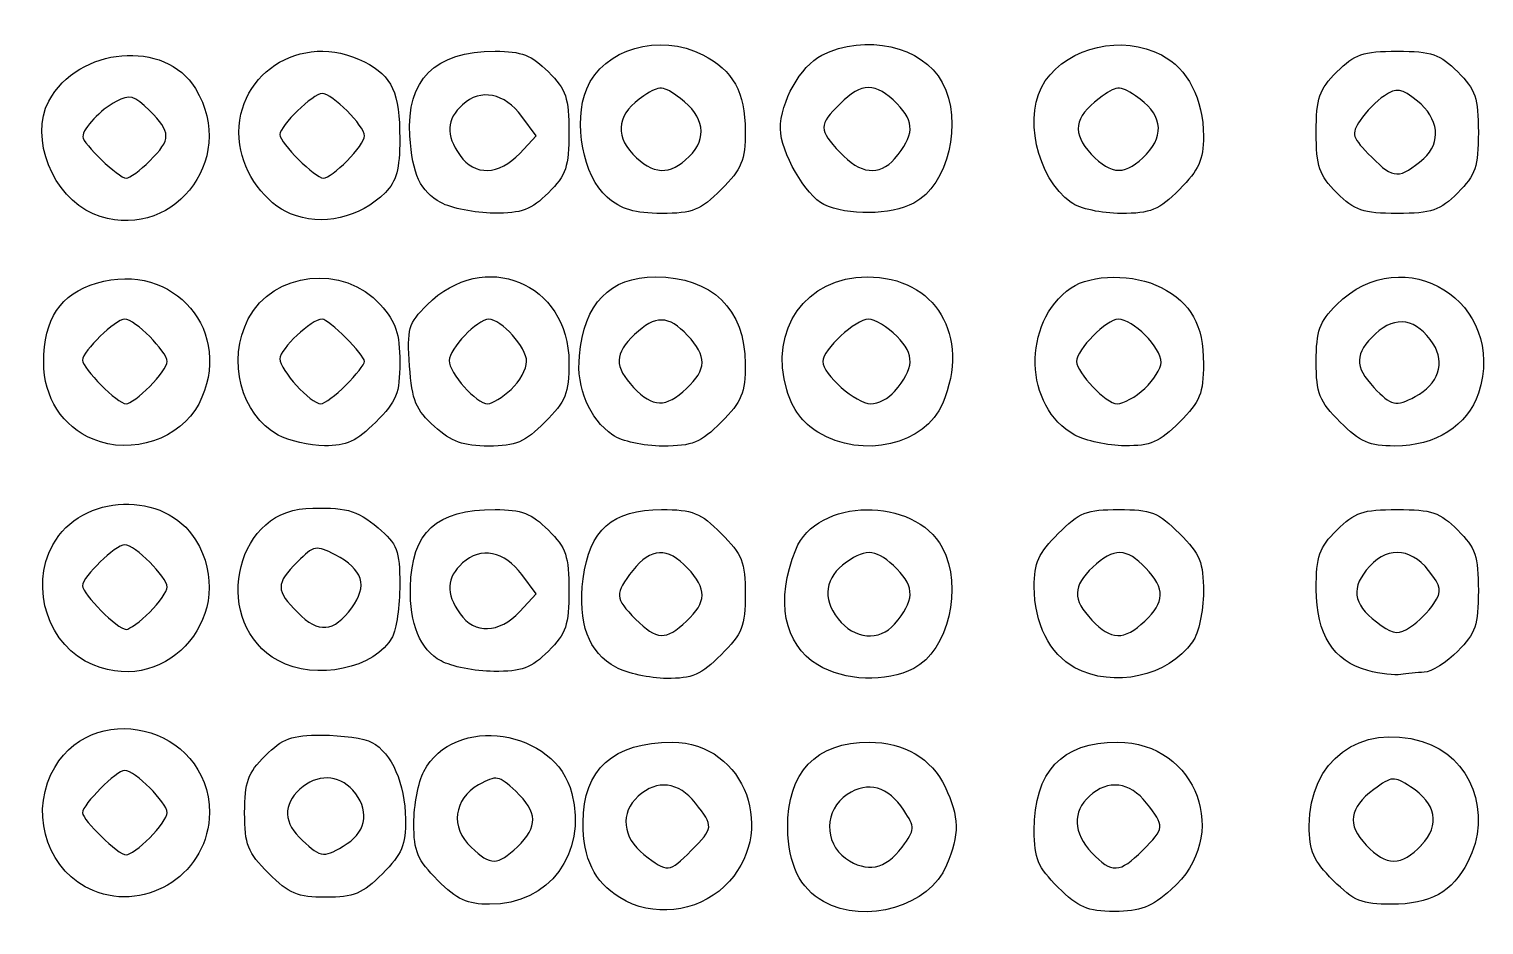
# Model space of a CAD drawing. Extents: x -1 to 2559, y 1 to 1442.
# Drawn here: x 195.4 to 470.5, y 614.8 to 784.2 of the extents above; entities that cross this region are included whole.
import ezdxf

# ---------------------------------------------------------------- set-up
doc = ezdxf.new("R2010")
doc.units = 0
doc.layers.get('0').update_dxf_attribs({"linetype": 'CONTINUOUS'})
doc.layers.add('IMAGE', color=7, linetype='CONTINUOUS')

# ---------------------------------------------------------------- blocks, each defined once
blk = doc.blocks.new('wave')
at = {"layer": 'IMAGE', "color": 7}
for points in [[(-614.75, -849.27), (-611.61, -845.92), (-614.32, -842.27)], [(-496.21, -849.4), (-496.21, -849.4)], [(-543.85, -850.28), (-543.85, -850.28)], [(-509.75, -902.53), (-509.75, -902.53)], [(-614.75, -935.93), (-611.61, -932.58), (-614.32, -928.93)], [(-444.21, -980.07), (-444.21, -980.06)]]:
    blk.add_lwpolyline(points, dxfattribs=at)
for points in [[(-614.75, -849.27), (-614.75, -849.27)], [(-582.69, -849.87), (-582.69, -849.87)], [(-684.71, -850.68), (-684.71, -850.68)], [(-647.38, -850.68), (-647.38, -850.68)], [(-443.77, -850.21), (-443.77, -850.21)], [(-598.2, -857.54), (-598.2, -857.54)], [(-460.21, -856.72), (-460.21, -856.72)], [(-695.44, -860.68), (-695.44, -860.68)], [(-658.1, -860.68), (-658.1, -860.68)], [(-629.68, -858.57), (-629.68, -858.57)], [(-557.2, -858.94), (-557.2, -858.94)], [(-510.48, -858.53), (-510.48, -858.53)], [(-684.71, -893.34), (-684.71, -893.34)], [(-647.62, -893.1), (-647.62, -893.1)], [(-616.35, -893.9), (-616.35, -893.9)], [(-583.19, -893.72), (-583.19, -893.72)], [(-496.52, -893.72), (-496.52, -893.72)], [(-543.85, -894.28), (-543.85, -894.28)], [(-445.38, -895.25), (-445.38, -895.25)], [(-630.87, -900.91), (-630.87, -900.91)], [(-558.36, -902.01), (-558.36, -902.01)], [(-459.57, -900.08), (-459.57, -900.08)], [(-695.44, -903.34), (-695.44, -903.34)], [(-660.42, -902.53), (-660.42, -902.53)], [(-597.15, -902.53), (-597.15, -902.53)], [(-646.52, -935.22), (-646.52, -935.22)], [(-441.84, -934.39), (-441.84, -934.39)], [(-684.71, -936.01), (-684.71, -936.01)], [(-614.75, -935.93), (-614.75, -935.93)], [(-583.19, -937.72), (-583.19, -937.72)], [(-496.52, -937.72), (-496.52, -937.72)], [(-543.85, -938.28), (-543.85, -938.28)], [(-695.44, -946.01), (-695.44, -946.01)], [(-660.42, -945.2), (-660.42, -945.2)], [(-629.63, -945.26), (-629.63, -945.26)], [(-596.54, -946.46), (-596.54, -946.46)], [(-558.39, -945.99), (-558.39, -945.99)], [(-509.75, -946.53), (-509.75, -946.53)], [(-454.35, -947.06), (-454.35, -947.06)], [(-684.71, -978.68), (-684.71, -978.68)], [(-647.39, -979.8), (-647.39, -979.8)], [(-615.19, -980.38), (-615.19, -980.38)], [(-582.29, -981.1), (-582.29, -981.1)], [(-542.43, -980.45), (-542.43, -980.45)], [(-496.95, -981.1), (-496.95, -981.1)], [(-662.24, -985.42), (-662.24, -985.42)], [(-630.24, -986.75), (-630.24, -986.75)], [(-460.9, -986.75), (-460.9, -986.75)], [(-695.44, -988.68), (-695.44, -988.68)], [(-595.8, -990.02), (-595.8, -990.02)], [(-512.9, -988.08), (-512.9, -988.08)], [(-557.29, -990.76), (-557.29, -990.76)]]:
    blk.add_lwpolyline(points, close=True, dxfattribs=at)
for points in [[(-703.82, -839.41), (-698.26, -829.03), (-681.79, -827.6), (-676.06, -837)], [(-667.69, -847.63), (-669.44, -834.61), (-656.08, -825.75), (-644.08, -831.96)], [(-602.07, -837.04), (-598.96, -829.5), (-588.29, -826.38), (-580.12, -830.61)], [(-557.61, -830.7), (-549.48, -826.5), (-538.51, -828.97), (-534.83, -835.83)], [(-515.36, -835.57), (-510.77, -829.02), (-500.83, -826.79), (-493.39, -830.64)], [(-635.52, -845.95), (-636.22, -835.38), (-630.75, -829.95), (-619.4, -829.95)], [(-619.4, -829.95), (-614.36, -829.95), (-612.52, -830.66), (-609.33, -833.85)], [(-580.12, -830.61), (-574.4, -833.57), (-572.1, -837.7), (-572.1, -845.05)], [(-565.44, -844.63), (-565.44, -839.49), (-561.68, -832.81), (-557.61, -830.7)], [(-493.39, -830.64), (-488.41, -833.21), (-485.44, -838.96), (-485.44, -846.02)], [(-460.21, -833.85), (-456.82, -830.46), (-455.32, -829.95), (-448.77, -829.95)], [(-448.77, -829.95), (-442.22, -829.95), (-440.72, -830.46), (-437.33, -833.85)], [(-644.08, -831.96), (-638.83, -834.68), (-637.44, -837.74), (-637.44, -846.53)], [(-609.33, -833.85), (-605.95, -837.24), (-605.44, -838.73), (-605.44, -845.28)], [(-584.36, -838.88), (-587.73, -836.38), (-588.16, -836.34), (-591.26, -838.38)], [(-543.39, -839.88), (-547.5, -835.76), (-550.04, -835.76), (-554.16, -839.89)], [(-534.83, -835.83), (-530.86, -843.26), (-533.7, -855.3), (-540.23, -858.68)], [(-510.48, -858.53), (-517.03, -853.95), (-519.63, -841.68), (-515.36, -835.57)], [(-498.28, -838.38), (-501.38, -836.34), (-501.81, -836.38), (-505.18, -838.89)], [(-464.1, -845.28), (-464.1, -838.73), (-463.59, -837.24), (-460.21, -833.85)], [(-437.33, -833.85), (-433.95, -837.24), (-433.44, -838.73), (-433.44, -845.28)], [(-676.06, -837), (-667.76, -850.61), (-680.92, -866.68), (-695.44, -860.68)], [(-684.76, -841.17), (-687.64, -838.29), (-688.49, -838.06), (-691.09, -839.45)], [(-652.1, -837.95), (-653.86, -837.95), (-660.1, -844), (-660.1, -845.71)], [(-644.1, -845.95), (-644.1, -844.06), (-650.22, -837.95), (-652.1, -837.95)], [(-614.32, -842.27), (-617.63, -837.83), (-622.11, -836.94), (-625.55, -840.05)], [(-598.2, -857.54), (-602.76, -853.62), (-604.69, -843.38), (-602.07, -837.04)], [(-591.26, -838.38), (-596.2, -841.61), (-596.94, -845.56), (-593.33, -849.4)], [(-582.69, -849.87), (-579.18, -846.36), (-579.8, -842.27), (-584.36, -838.88)], [(-505.18, -838.89), (-509.91, -842.42), (-510.34, -845.48), (-506.66, -849.4)], [(-496.21, -849.4), (-492.6, -845.56), (-493.34, -841.61), (-498.28, -838.38)], [(-451.22, -838.36), (-452.7, -839.34), (-454.76, -841.43), (-455.81, -843.01)], [(-444.98, -839.36), (-448.06, -836.94), (-448.88, -836.8), (-451.22, -838.36)], [(-695.44, -860.68), (-703.03, -857.54), (-707.49, -846.24), (-703.82, -839.41)], [(-691.09, -839.45), (-694.04, -841.02), (-697.31, -844.47), (-697.39, -846.1)], [(-684.71, -850.68), (-680.61, -846.58), (-680.62, -845.31), (-684.76, -841.17)], [(-625.55, -840.05), (-628.65, -842.85), (-628.79, -845.71), (-626.03, -849.65)], [(-554.16, -839.89), (-558.23, -843.95), (-558.23, -844.71), (-554.17, -849.09)], [(-543.85, -850.28), (-540.08, -845.9), (-539.97, -843.3), (-543.39, -839.88)], [(-443.77, -850.21), (-440.37, -847.29), (-440.9, -842.56), (-444.98, -839.36)], [(-557.2, -858.94), (-560.63, -857.3), (-565.44, -848.94), (-565.44, -844.63)], [(-455.81, -843.01), (-457.56, -845.64), (-457.37, -846.22), (-453.59, -850)], [(-697.39, -846.1), (-697.46, -847.35), (-690.57, -853.95), (-689.19, -853.95)], [(-660.1, -845.71), (-660.1, -847.28), (-653.44, -853.95), (-651.86, -853.95)], [(-647.38, -850.68), (-645.58, -848.88), (-644.1, -846.75), (-644.1, -845.95)], [(-637.44, -846.53), (-637.44, -852.22), (-638.07, -854.58), (-640.16, -856.67)], [(-629.68, -858.57), (-633.54, -856.47), (-635.03, -853.26), (-635.52, -845.95)], [(-605.44, -845.28), (-605.44, -851.84), (-605.95, -853.33), (-609.33, -856.72)], [(-572.1, -845.05), (-572.1, -850.66), (-572.72, -852.17), (-576.64, -856.08)], [(-485.44, -846.02), (-485.44, -850.53), (-486.27, -852.38), (-489.97, -856.08)], [(-460.21, -856.72), (-463.59, -853.33), (-464.1, -851.84), (-464.1, -845.28)], [(-433.44, -845.28), (-433.44, -851.84), (-433.95, -853.33), (-437.33, -856.72)], [(-658.1, -860.68), (-662.78, -858.74), (-666.97, -853.04), (-667.69, -847.63)], [(-626.03, -849.65), (-623.29, -853.57), (-618.65, -853.41), (-614.75, -849.27)], [(-593.33, -849.4), (-589.63, -853.34), (-586.31, -853.49), (-582.69, -849.87)], [(-554.17, -849.09), (-550.38, -853.17), (-546.7, -853.6), (-543.85, -850.28)], [(-506.66, -849.4), (-502.84, -853.47), (-500.03, -853.47), (-496.21, -849.4)], [(-453.59, -850), (-449.44, -854.15), (-448.39, -854.18), (-443.77, -850.21)], [(-689.19, -853.95), (-688.53, -853.95), (-686.51, -852.48), (-684.71, -850.68)], [(-651.86, -853.95), (-651.19, -853.95), (-649.18, -852.48), (-647.38, -850.68)], [(-640.16, -856.67), (-644.99, -861.5), (-652.21, -863.11), (-658.1, -860.68)], [(-609.33, -856.72), (-612.59, -859.97), (-614.29, -860.61), (-619.67, -860.56)], [(-587.9, -860.62), (-593, -860.62), (-595.48, -859.87), (-598.2, -857.54)], [(-576.64, -856.08), (-580.59, -860.04), (-582.02, -860.62), (-587.9, -860.62)], [(-489.97, -856.08), (-493.89, -860), (-495.39, -860.62), (-501.01, -860.62)], [(-448.77, -860.62), (-455.32, -860.62), (-456.82, -860.11), (-460.21, -856.72)], [(-437.33, -856.72), (-440.72, -860.11), (-442.22, -860.62), (-448.77, -860.62)], [(-619.67, -860.56), (-623.21, -860.53), (-627.71, -859.64), (-629.68, -858.57)], [(-540.23, -858.68), (-544.6, -860.94), (-552.78, -861.07), (-557.2, -858.94)], [(-501.01, -860.62), (-504.74, -860.62), (-508.77, -859.73), (-510.48, -858.53)], [(-460.27, -877.91), (-447.52, -865.16), (-427.77, -877.46), (-433.44, -894.63)], [(-694.78, -873.79), (-680.12, -869.4), (-668.49, -883.18), (-675.46, -896.66)], [(-632.28, -877.92), (-621.5, -867.14), (-605.44, -873.67), (-605.44, -888.85)], [(-666.08, -880.57), (-661.42, -871.56), (-648.04, -870.12), (-641.1, -877.89)], [(-510.48, -874.7), (-506.72, -872.06), (-498.46, -872.02), (-493.45, -874.61)], [(-704.77, -888.78), (-704.77, -880.59), (-701.6, -875.84), (-694.78, -873.79)], [(-603.46, -887.58), (-602.55, -877.61), (-597.75, -872.62), (-589.07, -872.62)], [(-589.07, -872.62), (-578.42, -872.62), (-572.1, -878.73), (-572.1, -889.05)], [(-564.24, -894.01), (-567.67, -882.59), (-560.59, -872.63), (-549.04, -872.62)], [(-549.04, -872.62), (-536.07, -872.61), (-529.43, -883.72), (-534.74, -896.53)], [(-509.75, -902.53), (-519.42, -897.28), (-519.84, -881.25), (-510.48, -874.7)], [(-493.45, -874.61), (-487.73, -877.57), (-485.44, -881.7), (-485.44, -889.05)], [(-641.1, -877.89), (-638.12, -881.22), (-637.44, -883.26), (-637.44, -888.77)], [(-635.57, -889.48), (-636.08, -882.4), (-635.81, -881.45), (-632.28, -877.92)], [(-583, -883.7), (-586.62, -879.85), (-589.07, -879.81), (-593.02, -883.51)], [(-464.1, -888.65), (-464.1, -882.82), (-463.5, -881.15), (-460.27, -877.91)], [(-441.97, -885.29), (-445.1, -880.52), (-449.09, -879.82), (-452.88, -883.39)], [(-689.44, -880.62), (-691.19, -880.62), (-697.44, -886.67), (-697.44, -888.37)], [(-681.44, -888.62), (-681.44, -886.73), (-687.55, -880.62), (-689.44, -880.62)], [(-660.42, -902.53), (-667.49, -898.69), (-670.14, -888.42), (-666.08, -880.57)], [(-652.11, -880.62), (-654.12, -880.62), (-660.1, -886.22), (-660.1, -888.11)], [(-644.1, -888.62), (-644.1, -887.35), (-650.84, -880.62), (-652.11, -880.62)], [(-620.6, -880.62), (-622.72, -880.62), (-628.1, -886.22), (-628.1, -888.43)], [(-613.44, -888.62), (-613.44, -885.98), (-618.24, -880.62), (-620.6, -880.62)], [(-548.77, -880.62), (-551.17, -880.62), (-557.44, -886.4), (-557.44, -888.62)], [(-543.39, -883.88), (-545.18, -882.08), (-547.6, -880.62), (-548.77, -880.62)], [(-501.57, -880.62), (-503.74, -880.62), (-509.44, -886.41), (-509.44, -888.62)], [(-493.44, -888.8), (-493.44, -885.98), (-498.77, -880.62), (-501.57, -880.62)], [(-593.02, -883.51), (-596.86, -887.13), (-596.91, -889.59), (-593.2, -893.53)], [(-583.19, -893.72), (-579.34, -890.1), (-579.3, -887.65), (-583, -883.7)], [(-543.85, -894.28), (-540.08, -889.9), (-539.97, -887.3), (-543.39, -883.88)], [(-452.88, -883.39), (-456.86, -887.13), (-456.94, -889.55), (-453.2, -893.53)], [(-445.38, -895.25), (-441, -892.91), (-439.62, -888.88), (-441.97, -885.29)], [(-697.44, -888.37), (-697.44, -889.95), (-690.77, -896.62), (-689.19, -896.62)], [(-684.71, -893.34), (-682.91, -891.54), (-681.44, -889.42), (-681.44, -888.62)], [(-660.1, -888.11), (-660.1, -890.25), (-654.3, -896.62), (-652.35, -896.62)], [(-647.62, -893.1), (-645.69, -891.17), (-644.1, -889.15), (-644.1, -888.62)], [(-628.1, -888.43), (-628.1, -890.83), (-622.94, -896.62), (-620.79, -896.62)], [(-616.35, -893.9), (-614.75, -892.4), (-613.44, -890.03), (-613.44, -888.62)], [(-597.15, -902.53), (-601.62, -899.4), (-604.03, -893.71), (-603.46, -887.58)], [(-557.44, -888.62), (-557.44, -891.01), (-551.08, -896.62), (-548.37, -896.62)], [(-509.44, -888.62), (-509.44, -890.73), (-503.79, -896.62), (-501.76, -896.62)], [(-459.57, -900.08), (-463.56, -896.09), (-464.1, -894.72), (-464.1, -888.65)], [(-695.44, -903.34), (-701.21, -900.96), (-704.77, -895.4), (-704.77, -888.78)], [(-637.44, -888.77), (-637.44, -894.7), (-638, -896.12), (-641.97, -900.08)], [(-630.87, -900.91), (-634.42, -897.74), (-635.1, -896.09), (-635.57, -889.48)], [(-605.44, -888.85), (-605.44, -894.69), (-606.02, -896.13), (-609.97, -900.08)], [(-572.1, -889.05), (-572.1, -894.66), (-572.72, -896.17), (-576.64, -900.08)], [(-496.52, -893.72), (-494.83, -892.12), (-493.44, -889.91), (-493.44, -888.8)], [(-485.44, -889.05), (-485.44, -894.66), (-486.05, -896.17), (-489.97, -900.08)], [(-689.19, -896.62), (-688.53, -896.62), (-686.51, -895.14), (-684.71, -893.34)], [(-652.35, -896.62), (-651.68, -896.62), (-649.55, -895.03), (-647.62, -893.1)], [(-620.79, -896.62), (-619.96, -896.62), (-617.96, -895.39), (-616.35, -893.9)], [(-593.2, -893.53), (-589.59, -897.38), (-587.13, -897.42), (-583.19, -893.72)], [(-558.36, -902.01), (-561.25, -900.25), (-563.15, -897.67), (-564.24, -894.01)], [(-501.76, -896.62), (-500.58, -896.62), (-498.22, -895.31), (-496.52, -893.72)], [(-453.2, -893.53), (-449.95, -896.99), (-449.02, -897.2), (-445.38, -895.25)], [(-675.46, -896.66), (-678.88, -903.27), (-688.13, -906.37), (-695.44, -903.34)], [(-534.74, -896.53), (-537.99, -904.38), (-549.94, -907.15), (-558.36, -902.01)], [(-548.37, -896.62), (-546.98, -896.62), (-544.95, -895.57), (-543.85, -894.28)], [(-433.44, -894.63), (-435.48, -900.8), (-441.5, -904.6), (-449.24, -904.61)], [(-641.97, -900.08), (-645.59, -903.7), (-647.54, -904.61), (-651.64, -904.56)], [(-620.62, -904.62), (-625.42, -904.62), (-627.62, -903.82), (-630.87, -900.91)], [(-609.97, -900.08), (-613.81, -903.92), (-615.44, -904.62), (-620.62, -904.62)], [(-576.64, -900.08), (-580.55, -904), (-582.06, -904.62), (-587.67, -904.62)], [(-489.97, -900.08), (-493.77, -903.88), (-495.45, -904.61), (-500.3, -904.56)], [(-449.24, -904.61), (-454.06, -904.61), (-455.8, -903.85), (-459.57, -900.08)], [(-651.64, -904.56), (-654.46, -904.53), (-658.41, -903.62), (-660.42, -902.53)], [(-587.67, -904.62), (-591.41, -904.62), (-595.44, -903.73), (-597.15, -902.53)], [(-500.3, -904.56), (-503.49, -904.53), (-507.75, -903.62), (-509.75, -902.53)], [(-703.04, -923.28), (-697.69, -913.48), (-681.79, -912.94), (-676.04, -922.36)], [(-655.17, -916.44), (-647.88, -916.05), (-645.59, -916.66), (-641.54, -920.07)], [(-562.55, -924.22), (-558.6, -914.32), (-540.06, -914.06), (-534.83, -923.83)], [(-660.42, -945.2), (-672.94, -938.4), (-669.06, -917.18), (-655.17, -916.44)], [(-635.41, -931.28), (-635.14, -920.79), (-630.58, -916.62), (-619.4, -916.62)], [(-619.4, -916.62), (-614.36, -916.62), (-612.52, -917.33), (-609.33, -920.51)], [(-602.74, -929.7), (-601.55, -920.4), (-597.25, -916.62), (-587.9, -916.62)], [(-587.9, -916.62), (-582.02, -916.62), (-580.59, -917.19), (-576.64, -921.15)], [(-512.9, -921.15), (-508.91, -917.16), (-507.54, -916.62), (-501.44, -916.62)], [(-501.44, -916.62), (-495.33, -916.62), (-493.96, -917.16), (-489.97, -921.15)], [(-460.21, -920.51), (-456.82, -917.12), (-455.32, -916.62), (-448.77, -916.62)], [(-448.77, -916.62), (-442.22, -916.62), (-440.72, -917.12), (-437.33, -920.51)], [(-641.54, -920.07), (-637.88, -923.15), (-637.44, -924.3), (-637.44, -930.82)], [(-609.33, -920.51), (-605.95, -923.9), (-605.44, -925.39), (-605.44, -931.95)], [(-576.64, -921.15), (-572.64, -925.14), (-572.1, -926.51), (-572.1, -932.62)], [(-517.44, -931.22), (-517.44, -926.7), (-516.6, -924.85), (-512.9, -921.15)], [(-489.97, -921.15), (-486.05, -925.07), (-485.44, -926.57), (-485.44, -932.19)], [(-464.1, -931.67), (-464.1, -925.42), (-463.56, -923.87), (-460.21, -920.51)], [(-437.33, -920.51), (-433.95, -923.9), (-433.44, -925.39), (-433.44, -931.95)], [(-695.44, -946.01), (-703.85, -942.53), (-707.54, -931.51), (-703.04, -923.28)], [(-689.44, -923.28), (-691.19, -923.28), (-697.44, -929.34), (-697.44, -931.04)], [(-676.04, -922.36), (-667.76, -935.94), (-680.93, -952.01), (-695.44, -946.01)], [(-681.44, -931.28), (-681.44, -929.39), (-687.55, -923.28), (-689.44, -923.28)], [(-649.62, -925.19), (-653.26, -923.31), (-653.66, -923.38), (-656.79, -926.51)], [(-614.32, -928.93), (-617.63, -924.49), (-622.11, -923.61), (-625.55, -926.72)], [(-583, -927.7), (-586.79, -923.67), (-589.93, -923.8), (-593.34, -928.13)], [(-558.39, -945.99), (-564.82, -942.07), (-566.39, -933.86), (-562.55, -924.22)], [(-543.39, -927.88), (-547.15, -924.11), (-549.08, -923.85), (-552.97, -926.58)], [(-534.83, -923.83), (-530.86, -931.26), (-533.7, -943.3), (-540.23, -946.68)], [(-496.34, -927.7), (-499.95, -923.85), (-502.41, -923.81), (-506.35, -927.51)], [(-442.84, -928.16), (-446.42, -923.61), (-451.1, -923.59), (-454.64, -928.09)], [(-656.79, -926.51), (-660.94, -930.66), (-660.93, -931.91), (-656.74, -936.1)], [(-646.52, -935.22), (-643.42, -931.06), (-644.4, -927.89), (-649.62, -925.19)], [(-625.55, -926.72), (-628.65, -929.52), (-628.79, -932.38), (-626.03, -936.32)], [(-552.97, -926.58), (-557.02, -929.41), (-557.61, -933.37), (-554.54, -937.27)], [(-596.54, -946.46), (-601.76, -943.63), (-603.81, -938.09), (-602.74, -929.7)], [(-593.34, -928.13), (-596.85, -932.59), (-596.81, -933.36), (-592.83, -937.34)], [(-583.19, -937.72), (-579.34, -934.1), (-579.3, -931.65), (-583, -927.7)], [(-543.85, -938.28), (-540.08, -933.9), (-539.97, -931.3), (-543.39, -927.88)], [(-506.35, -927.51), (-510.2, -931.13), (-510.24, -933.59), (-506.54, -937.53)], [(-496.52, -937.72), (-492.68, -934.1), (-492.63, -931.65), (-496.34, -927.7)], [(-454.64, -928.09), (-457.71, -931.99), (-456.91, -934.97), (-451.82, -938.53)], [(-441.84, -934.39), (-440.29, -932.06), (-440.42, -931.24), (-442.84, -928.16)], [(-697.44, -931.04), (-697.44, -932.62), (-690.77, -939.28), (-689.19, -939.28)], [(-684.71, -936.01), (-682.91, -934.21), (-681.44, -932.08), (-681.44, -931.28)], [(-637.44, -930.82), (-637.44, -934.84), (-638.05, -939.28), (-638.81, -940.69)], [(-629.63, -945.26), (-633.57, -943.12), (-635.59, -938.25), (-635.41, -931.28)], [(-605.44, -931.95), (-605.44, -938.5), (-605.95, -940), (-609.33, -943.39)], [(-572.1, -932.62), (-572.1, -938.72), (-572.64, -940.09), (-576.64, -944.08)], [(-509.75, -946.53), (-514.51, -943.95), (-517.44, -938.12), (-517.44, -931.22)], [(-485.44, -932.19), (-485.44, -935.92), (-486.32, -939.95), (-487.52, -941.66)], [(-454.35, -947.06), (-460.9, -945.3), (-464.1, -940.24), (-464.1, -931.67)], [(-433.44, -931.95), (-433.44, -938.5), (-433.95, -940), (-437.33, -943.39)], [(-656.74, -936.1), (-652.75, -940.09), (-649.97, -939.85), (-646.52, -935.22)], [(-446.26, -938.83), (-444.82, -937.87), (-442.83, -935.88), (-441.84, -934.39)], [(-689.19, -939.28), (-688.53, -939.28), (-686.51, -937.81), (-684.71, -936.01)], [(-626.03, -936.32), (-623.29, -940.23), (-618.65, -940.07), (-614.75, -935.93)], [(-592.83, -937.34), (-588.81, -941.37), (-587.14, -941.43), (-583.19, -937.72)], [(-554.54, -937.27), (-551.48, -941.16), (-546.71, -941.62), (-543.85, -938.28)], [(-506.54, -937.53), (-502.92, -941.38), (-500.47, -941.42), (-496.52, -937.72)], [(-638.81, -940.69), (-642.03, -946.7), (-653.31, -949.06), (-660.42, -945.2)], [(-451.82, -938.53), (-449.37, -940.25), (-448.47, -940.3), (-446.26, -938.83)], [(-609.33, -943.39), (-612.59, -946.64), (-614.29, -947.27), (-619.67, -947.23)], [(-487.52, -941.66), (-492.1, -948.2), (-502.49, -950.47), (-509.75, -946.53)], [(-437.33, -943.39), (-439.48, -945.53), (-442.33, -947.33), (-443.67, -947.38)], [(-619.67, -947.23), (-623.21, -947.2), (-627.69, -946.31), (-629.63, -945.26)], [(-586.97, -948.56), (-590.16, -948.53), (-594.47, -947.59), (-596.54, -946.46)], [(-576.64, -944.08), (-580.43, -947.88), (-582.11, -948.61), (-586.97, -948.56)], [(-540.23, -946.68), (-545.45, -949.38), (-553.32, -949.09), (-558.39, -945.99)], [(-448.1, -947.84), (-449.2, -948.04), (-452.02, -947.69), (-454.35, -947.06)], [(-443.67, -947.38), (-445.01, -947.44), (-447, -947.65), (-448.1, -947.84)], [(-703.4, -966.73), (-696.32, -951.81), (-673.44, -957.32), (-673.44, -973.95)], [(-632.87, -966.14), (-627.22, -955.22), (-607.91, -958.11), (-604.87, -970.33)], [(-465.43, -976.42), (-465.42, -964.12), (-455.8, -956.95), (-444.04, -960.48)], [(-662.87, -963.18), (-659.58, -959.88), (-657.92, -959.28), (-652.12, -959.28)], [(-652.12, -959.28), (-648.35, -959.28), (-644.11, -959.9), (-642.7, -960.66)], [(-642.7, -960.66), (-638.96, -962.66), (-636.42, -968.45), (-636.34, -975.16)], [(-602.77, -975.8), (-602.77, -965.78), (-597.04, -960.62), (-585.94, -960.62)], [(-585.94, -960.62), (-572.01, -960.62), (-565.69, -977.97), (-576.02, -987.87)], [(-564.06, -976.88), (-564.14, -966.3), (-558.76, -960.62), (-548.64, -960.62)], [(-548.64, -960.62), (-542.09, -960.62), (-536.83, -963.72), (-534.28, -969.09)], [(-517.44, -977.35), (-517.44, -966.14), (-512.24, -960.61), (-501.71, -960.62)], [(-501.71, -960.62), (-486.58, -960.64), (-480.08, -978.46), (-491.52, -988.51)], [(-444.04, -960.48), (-434.82, -963.24), (-430.7, -974.13), (-435.43, -983.27)], [(-666.77, -973.98), (-666.77, -968.13), (-666.18, -966.48), (-662.87, -963.18)], [(-695.44, -988.68), (-703.63, -985.29), (-707.35, -975.05), (-703.4, -966.73)], [(-689.44, -965.95), (-691.01, -965.95), (-697.44, -972.39), (-697.44, -973.96)], [(-681.44, -973.95), (-681.44, -972.06), (-687.55, -965.95), (-689.44, -965.95)], [(-646.31, -969.72), (-649.05, -966.69), (-653.13, -966.59), (-656.33, -969.49)], [(-634.77, -976.02), (-634.77, -972.61), (-633.92, -968.16), (-632.87, -966.14)], [(-615.51, -969.88), (-618.7, -966.89), (-619.14, -966.81), (-622.51, -968.69)], [(-581.53, -972.13), (-584.69, -968.11), (-588.79, -967.62), (-592.33, -970.82)], [(-542.08, -973.5), (-545.08, -968.93), (-548.81, -967.9), (-552.84, -970.54)], [(-496.2, -972.13), (-499.36, -968.11), (-503.46, -967.62), (-507, -970.82)], [(-446.28, -969.04), (-449.38, -967.01), (-449.81, -967.04), (-453.18, -969.55)], [(-656.33, -969.49), (-659.58, -972.43), (-659.41, -975.92), (-655.85, -979.23)], [(-647.39, -979.8), (-643.59, -977.3), (-643.15, -973.21), (-646.31, -969.72)], [(-622.51, -968.69), (-627.27, -971.35), (-627.92, -976.77), (-623.93, -980.49)], [(-604.87, -970.33), (-602.03, -981.71), (-609.14, -991.28), (-620.43, -991.28)], [(-615.19, -980.38), (-611.2, -976.64), (-611.29, -973.85), (-615.51, -969.88)], [(-592.33, -970.82), (-595.81, -973.97), (-595.35, -978.63), (-591.26, -981.85)], [(-552.84, -970.54), (-557.14, -973.36), (-557.28, -979.63), (-553.1, -982.58)], [(-534.28, -969.09), (-531.61, -974.73), (-531.54, -978.03), (-534, -983.9)], [(-507, -970.82), (-510.25, -973.76), (-510.08, -977.76), (-506.54, -981.53)], [(-453.18, -969.55), (-457.91, -973.08), (-458.34, -976.15), (-454.66, -980.07)], [(-444.21, -980.06), (-440.6, -976.22), (-441.34, -972.28), (-446.28, -969.04)], [(-697.44, -973.96), (-697.44, -975.35), (-690.63, -981.95), (-689.19, -981.95)], [(-673.44, -973.95), (-673.44, -985.18), (-685.07, -992.97), (-695.44, -988.68)], [(-684.71, -978.68), (-682.91, -976.88), (-681.44, -974.75), (-681.44, -973.95)], [(-662.24, -985.42), (-666.22, -981.43), (-666.77, -980.05), (-666.77, -973.98)], [(-582.29, -981.1), (-578.05, -976.87), (-578.03, -976.58), (-581.53, -972.13)], [(-542.43, -980.45), (-539.96, -977.12), (-539.94, -976.77), (-542.08, -973.5)], [(-496.95, -981.1), (-492.72, -976.87), (-492.7, -976.58), (-496.2, -972.13)], [(-636.34, -975.16), (-636.28, -980.1), (-636.98, -981.76), (-640.72, -985.5)], [(-630.24, -986.75), (-634.09, -982.89), (-634.77, -981.29), (-634.77, -976.02)], [(-595.8, -990.02), (-600.68, -986.96), (-602.77, -982.7), (-602.77, -975.8)], [(-460.9, -986.75), (-464.67, -982.98), (-465.44, -981.24), (-465.43, -976.42)], [(-689.19, -981.95), (-688.53, -981.95), (-686.51, -980.48), (-684.71, -978.68)], [(-655.85, -979.23), (-652.33, -982.51), (-651.61, -982.56), (-647.39, -979.8)], [(-557.29, -990.76), (-561.72, -988.3), (-564, -983.62), (-564.06, -976.88)], [(-512.9, -988.08), (-516.76, -984.23), (-517.44, -982.62), (-517.44, -977.35)], [(-623.93, -980.49), (-620.17, -984), (-619.02, -983.98), (-615.19, -980.38)], [(-591.26, -981.85), (-586.8, -985.36), (-586.52, -985.33), (-582.29, -981.1)], [(-553.1, -982.58), (-549.1, -985.4), (-545.6, -984.7), (-542.43, -980.45)], [(-506.54, -981.53), (-502.82, -985.48), (-501.26, -985.41), (-496.95, -981.1)], [(-454.66, -980.07), (-450.84, -984.13), (-448.03, -984.13), (-444.21, -980.07)], [(-534, -983.9), (-537.22, -991.62), (-549.32, -995.17), (-557.29, -990.76)], [(-435.43, -983.27), (-438.39, -988.99), (-442.52, -991.28), (-449.87, -991.28)], [(-651.44, -989.95), (-656.79, -989.95), (-658.37, -989.29), (-662.24, -985.42)], [(-640.72, -985.5), (-644.5, -989.28), (-646.11, -989.95), (-651.44, -989.95)], [(-620.43, -991.28), (-624.65, -991.28), (-626.61, -990.38), (-630.24, -986.75)], [(-449.87, -991.28), (-455.48, -991.28), (-456.99, -990.67), (-460.9, -986.75)], [(-576.02, -987.87), (-581.27, -992.9), (-589.75, -993.82), (-595.8, -990.02)], [(-502.28, -992.62), (-507.43, -992.62), (-509.07, -991.91), (-512.9, -988.08)], [(-491.52, -988.51), (-495.28, -991.81), (-497.39, -992.62), (-502.28, -992.62)]]:
    blk.add_open_spline(points, degree=3, dxfattribs=at)

msp = doc.modelspace()

# ---------------------------------------------------------------- block references
at = {"linetype": 'Continuous'}
msp.add_blockref('wave', (902.91, 1609.95), dxfattribs=at)

doc.saveas('drawing.dxf')
